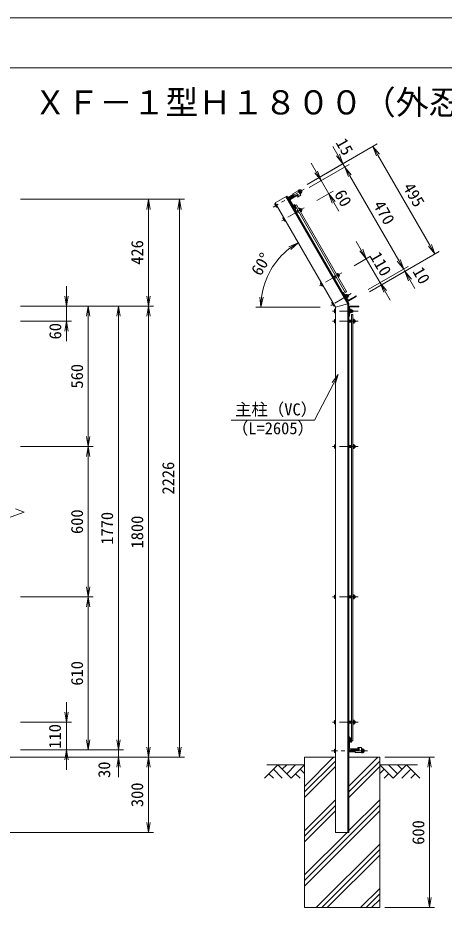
# Model space of a CAD drawing. Units: millimetres, scale not verified. Extents: x -4200 to 4200, y -2970 to 2970.
# Drawn here: x -951 to 750, y -590 to 2970 of the extents above; entities that cross this region are included whole.
import ezdxf
from ezdxf.enums import TextEntityAlignment as Align

# ---------------------------------------------------------------- set-up
doc = ezdxf.new("R2010")
doc.units = ezdxf.units.MM
doc.header["$LTSCALE"] = 15
doc.linetypes.add('CHAIN1', pattern=[8, 5, -1, 1, -1])
doc.layers.add('0-0_D-TTL-TXT', color=7, linetype='Continuous')
for name, color, linetype, lineweight in [('0-3_D-STR1', 1, 'Continuous', 9), ('0-4_D-BMK', 2, 'CHAIN1', 9), ('0-5_D-BGD', 7, 'Continuous', 9), ('0-6_D-STR4', 7, 'Continuous', 9), ('0-7_D-STR-DIM', 7, 'Continuous', 9), ('0-8_0', 7, 'Continuous', 9), ('0-9_D-DCR-HCH', 7, 'Continuous', 9), ('0-A_D-STR3', 3, 'Continuous', 9), ('0-B_D-STR-TXT', 7, 'Continuous', 9), ('0-D_D-TTL', 2, 'Continuous', 9)]:
    doc.layers.add(name, color=color, linetype=linetype, lineweight=lineweight)
doc.styles.add('ＭＳ ゴシック', font='')
doc.styles.get('ＭＳ ゴシック').set_extended_font_data('MS Gothic')

# ---------------------------------------------------------------- blocks, each defined once
blk = doc.blocks.new('_Open')
at = {"layer": '0-8_0'}
blk.add_line((-15, 2.5), (0, 0), dxfattribs=at)
blk.add_lwpolyline([(-15, -2.5), (0, 0), (-15, 0)], dxfattribs=at)

msp = doc.modelspace()

# ---------------------------------------------------------------- linework, layer by layer
at = {"layer": '0-3_D-STR1'}
for p, q in [((365.81, 1828.82), (118.84, 2256.58)), ((164.45, 2265.59), (134.14, 2248.09)), ((164.22, 2261.99), (137.8, 2246.74)), ((164.95, 2264.72), (164.45, 2265.59)), ((315.81, 1815.43), (75.54, 2231.58)), ((132.31, 2241.26), (149.81, 2210.95)), ((136.16, 2240.59), (151.41, 2214.18)), ((150.67, 2211.45), (149.81, 2210.95)), ((150.68, 2223.43), (153.28, 2224.93)), ((150.68, 2223.43), (155.62, 2214.88)), ((153.28, 2224.93), (158.78, 2215.41)), ((155.62, 2214.88), (154.08, 2203.54)), ((158.78, 2215.41), (156.37, 2199.58)), ((154.08, 2203.54), (156.37, 2199.58)), ((345.67, 1873.7), (344.81, 1873.2)), ((362.31, 1842.89), (344.81, 1873.2)), ((363.66, 1846.55), (348.41, 1872.97)), ((399.45, 1858.56), (369.14, 1841.06)), ((396.22, 1860.15), (369.8, 1844.9)), ((398.95, 1859.42), (399.45, 1858.56)), ((315.81, 1815.43), (369.81, 1829.9)), ((365.81, -280.1), (365.81, 1828.82)), ((369.81, -280.1), (369.81, 1829.9)), ((409.81, 1819.9), (374.81, 1819.9)), ((407.81, 1816.9), (377.31, 1816.9)), ((409.81, 1818.9), (409.81, 1819.9)), ((315.81, -280.1), (315.81, 1815.43)), ((369.81, 1814.9), (369.81, 1779.9)), ((372.81, 1812.4), (372.81, 1781.9)), ((370.81, 1779.9), (369.81, 1779.9)), ((379.81, 90.63), (369.81, 103.13)), ((370.81, 89.9), (369.81, 89.9)), ((369.81, 54.9), (369.81, 89.9)), ((372.81, 57.4), (372.81, 87.9)), ((376.81, 79.63), (376.81, 89.51)), ((376.81, 79.63), (379.81, 79.63)), ((379.81, 79.63), (379.81, 90.63)), ((409.81, 49.9), (374.81, 49.9)), ((407.81, 52.9), (377.31, 52.9)), ((409.81, 50.9), (409.81, 49.9)), ((369.81, -280.1), (315.81, -280.1))]:
    msp.add_line(p, q, dxfattribs=at)
for points in [[(369.81, 1829.9), (122.31, 2258.58), (75.54, 2231.58)], [(376.81, 89.51), (369.81, 98.55), (369.81, 103.13)]]:
    msp.add_lwpolyline(points, dxfattribs=at)
for centre, radius, start, end in [((136.64, 2243.76), 5, 120, 210), ((140.05, 2242.84), 4.5, 120, 210), ((163.22, 2263.72), 2, 300, 30), ((149.67, 2213.18), 2, 300, 30), ((346.67, 1871.97), 2, 30, 120), ((397.22, 1858.42), 2, 30, 120), ((366.64, 1845.39), 5, 210, 300), ((367.55, 1848.8), 4.5, 210, 300), ((374.81, 1814.9), 5, 90, 180), ((377.31, 1812.4), 4.5, 90, 180), ((407.81, 1818.9), 2, 270, 0), ((370.81, 1781.9), 2, 270, 0), ((370.81, 87.9), 2, 0, 90), ((374.81, 54.9), 5, 180, 270), ((377.31, 57.4), 4.5, 180, 270), ((407.81, 50.9), 2, 0, 90)]:
    msp.add_arc(centre, radius, start, end, dxfattribs=at)
at = {"layer": '0-4_D-BMK'}
for p, q in [((191.85, 2286.6), (67.8, 2214.99)), ((191.85, 2212.13), (102.65, 2160.63)), ((341.85, 1952.32), (252.65, 1900.82)), ((378.64, 1869.64), (297.65, 1822.88)), ((406.81, 1799.9), (303.81, 1799.9)), ((406.81, 1759.9), (303.81, 1759.9)), ((406.81, 1259.9), (303.81, 1259.9)), ((406.81, 659.9), (303.81, 659.9)), ((406.81, 159.9), (303.81, 159.9)), ((444.04, 45.4), (300.81, 45.4))]:
    msp.add_line(p, q, dxfattribs=at)
at = {"layer": '0-5_D-BGD'}
for p, q in [((42.81, -10.1), (192.81, -10.1)), ((642.81, -10.1), (492.81, -10.1))]:
    msp.add_line(p, q, dxfattribs=at)
at = {"layer": '0-6_D-STR4'}
for p, q in [((192.81, 19.9), (192.81, -580.1)), ((315.81, 19.9), (192.81, 19.9)), ((492.81, 19.9), (369.81, 19.9)), ((492.81, 19.9), (492.81, -580.1)), ((492.81, -580.1), (192.81, -580.1))]:
    msp.add_line(p, q, dxfattribs=at)
at = {"layer": '0-7_D-STR-DIM'}
for p, q in [((203.92, 2305.7), (483.01, 2466.83)), ((325.91, 2422.32), (305.91, 2456.96)), ((485.69, 2422.19), (693.19, 2062.79)), ((203.92, 2305.7), (363.23, 2397.68)), ((239.32, 2355), (219.32, 2389.64)), ((353.41, 2374.69), (345.91, 2387.68)), ((211.42, 2292.7), (370.73, 2384.69)), ((211.42, 2292.7), (370.73, 2384.69)), ((211.42, 2292.7), (276.64, 2330.36)), ((259.32, 2320.36), (289.32, 2268.4)), ((373.41, 2340.05), (393.41, 2305.4)), ((373.41, 2340.05), (568.41, 2002.3)), ((-940.54, 2245.9), (-409.49, 2245.9)), ((-920.54, 2245.9), (-285.8, 2245.9)), ((241.42, 2240.74), (306.64, 2278.4)), ((309.32, 2233.76), (329.32, 2199.12)), ((-429.49, 1859.9), (-429.49, 2205.9)), ((-305.8, 59.9), (-305.8, 2205.9)), ((170.93, 2066.37), (157.12, 2090.29)), ((419.32, 2043.23), (399.32, 2077.87)), ((451.42, 1877.01), (730.51, 2038.15)), ((568.41, 2002.3), (548.41, 2036.94)), ((391.42, 1980.94), (456.64, 2018.59)), ((439.32, 2008.59), (494.32, 1913.33)), ((446.42, 1885.67), (605.73, 1977.65)), ((446.42, 1885.67), (605.73, 1977.65)), ((451.42, 1877.01), (610.73, 1968.99)), ((588.41, 1967.65), (593.41, 1958.99)), ((446.42, 1885.67), (511.64, 1923.33)), ((613.41, 1924.35), (633.41, 1889.71)), ((-757.01, 1859.9), (-757.01, 1899.9)), ((514.32, 1878.69), (534.32, 1844.05)), ((-940.54, 1819.9), (-649.49, 1819.9)), ((-940.54, 1819.9), (-529.49, 1819.9)), ((-940.54, 1819.9), (-409.49, 1819.9)), ((-920.54, 1819.9), (-737.01, 1819.9)), ((-920.54, 1819.9), (-409.49, 1819.9)), ((-757.01, 1819.9), (-757.01, 1759.9)), ((254.79, 1815.43), (-1.57, 1815.43)), ((-940.54, 1759.9), (-737.01, 1759.9)), ((-669.49, 1299.89), (-669.49, 1779.9)), ((-549.49, 1779.9), (-549.49, 89.9)), ((-429.49, 1779.9), (-429.49, 59.9)), ((-757.01, 1719.9), (-757.01, 1679.9)), ((-940.54, 1259.89), (-649.49, 1259.89)), ((-940.54, 1259.89), (-649.49, 1259.89)), ((-669.49, 699.89), (-669.49, 1219.89)), ((-995.78, 972.07), (-925.3, 997.72)), ((-925.3, 997.72), (-960.54, 1010.55)), ((-940.54, 659.89), (-649.49, 659.89)), ((-940.54, 659.89), (-649.49, 659.89)), ((-669.49, 89.9), (-669.49, 619.89)), ((-757.01, 199.9), (-757.01, 239.9)), ((-940.54, 159.9), (-737.01, 159.9)), ((-757.01, 49.9), (-757.01, 159.9)), ((-549.49, 89.9), (-549.49, 129.9)), ((-940.54, 49.9), (-649.49, 49.9)), ((-940.54, 49.9), (-529.49, 49.9)), ((-940.54, 49.9), (-529.49, 49.9)), ((-920.54, 49.9), (-737.01, 49.9)), ((-549.49, 49.9), (-549.49, 19.9)), ((-1292.77, 19.9), (-409.49, 19.9)), ((-1290.54, 19.9), (-529.49, 19.9)), ((-1290.54, 19.9), (-409.49, 19.9)), ((-1270.54, 19.9), (-285.8, 19.9)), ((-757.01, 9.9), (-757.01, -30.1)), ((512.81, 19.9), (711.82, 19.9)), ((-549.49, -20.1), (-549.49, -60.1)), ((-429.49, -20.1), (-429.49, -240.1)), ((691.82, -540.1), (691.82, -20.1)), ((-1395.54, -280.1), (-409.49, -280.1)), ((512.81, -580.1), (711.82, -580.1))]:
    msp.add_line(p, q, dxfattribs=at)
msp.add_arc((315.81, 1815.43), 297.38, 127.71249, 172.28751, dxfattribs=at)
at = {"layer": '0-9_D-DCR-HCH'}
for p, q in [((192.81, -96.24), (308.95, 19.9)), ((192.81, -118.34), (315.81, 4.66)), ((369.81, -96.02), (485.72, 19.9)), ((369.81, -118.12), (492.81, 4.88)), ((86.38, -10.1), (33.17, -63.32)), ((68.65, -27.84), (104.28, -63.32)), ((86.38, -10.1), (139.6, -63.32)), ((104.12, -27.84), (121.86, -10.1)), ((121.86, -45.58), (157.33, -10.1)), ((139.6, -63.32), (192.81, -10.1)), ((175.07, -27.84), (192.81, -45.5)), ((192.81, -140.44), (315.81, -17.44)), ((369.81, -140.21), (492.81, -17.21)), ((546.02, -63.32), (492.81, -10.1)), ((510.55, -27.84), (492.81, -45.5)), ((563.76, -45.58), (528.28, -10.1)), ((599.23, -10.1), (546.02, -63.32)), ((581.59, -27.93), (563.76, -10.1)), ((616.97, -27.84), (581.33, -63.32)), ((599.23, -10.1), (652.44, -63.32)), ((50.91, -45.58), (68.73, -63.32)), ((157.33, -45.58), (175.15, -63.32)), ((528.28, -45.58), (510.46, -63.32)), ((634.71, -45.58), (616.89, -63.32)), ((192.81, -273.02), (315.81, -150.02)), ((192.81, -471.89), (492.81, -171.89)), ((192.81, -295.12), (315.81, -172.12)), ((369.81, -272.8), (492.81, -149.8)), ((192.81, -493.99), (492.81, -193.99)), ((192.81, -317.21), (315.81, -194.21)), ((192.81, -449.8), (362.5, -280.1)), ((239.28, -580.1), (492.81, -326.57)), ((261.37, -580.1), (492.81, -348.67)), ((283.47, -580.1), (492.81, -370.77)), ((416.05, -580.1), (492.81, -503.35)), ((438.15, -580.1), (492.81, -525.45)), ((460.25, -580.1), (492.81, -547.54))]:
    msp.add_line(p, q, dxfattribs=at)
at = {"layer": '0-A_D-STR3'}
for p, q in [((168.08, 2279.81), (146.43, 2267.31)), ((167.89, 2282.13), (171.79, 2284.38)), ((167.96, 2280.01), (174.13, 2269.32)), ((167.96, 2280.01), (174.13, 2269.32)), ((168.08, 2279.81), (178.08, 2262.49)), ((173.81, 2280.87), (169.92, 2278.62)), ((173.59, 2283.26), (179.76, 2272.57)), ((173.59, 2283.26), (179.76, 2272.57)), ((125.56, 2252.95), (147.43, 2265.57)), ((125.93, 2252.3), (147.8, 2264.92)), ((129.18, 2246.67), (151.05, 2259.3)), ((129.56, 2246.02), (151.43, 2258.65)), ((146.43, 2267.31), (151.68, 2258.21)), ((164.45, 2265.59), (151.68, 2258.21)), ((166.7, 2261.69), (162.59, 2259.32)), ((162.59, 2259.32), (165.09, 2254.99)), ((178.08, 2262.49), (165.09, 2254.99)), ((177.86, 2273.85), (173.97, 2271.6)), ((175.99, 2268.1), (179.89, 2270.35)), ((74.83, 2224.82), (79.83, 2216.16)), ((75.93, 2228.91), (76.79, 2229.41)), ((76.79, 2229.41), (84.79, 2215.56)), ((83.93, 2215.06), (84.79, 2215.56)), ((155.47, 2221.14), (160.66, 2224.14)), ((155.47, 2221.14), (355.47, 1874.73)), ((160.66, 2224.14), (360.66, 1877.73)), ((169.91, 2208.13), (173.18, 2210.01)), ((173.18, 2210.01), (174.44, 2209.29)), ((173.18, 2210.01), (174.44, 2209.29)), ((180.69, 2198.46), (174.44, 2209.29)), ((175.56, 2207.34), (178.42, 2208.99)), ((178.42, 2208.99), (180.06, 2208.55)), ((178.42, 2208.99), (182.42, 2202.06)), ((180.06, 2208.55), (182.86, 2203.7)), ((108.18, 2173.05), (109.04, 2173.55)), ((109.04, 2173.55), (117.04, 2159.7)), ((157.81, 2197.09), (166.47, 2202.09)), ((161.81, 2190.16), (170.47, 2195.16)), ((171.79, 2204.88), (175.06, 2206.76)), ((175.54, 2198.38), (178.81, 2200.26)), ((177.42, 2195.13), (180.69, 2197.01)), ((179.56, 2200.41), (182.42, 2202.06)), ((180.69, 2197.01), (180.69, 2198.46)), ((182.42, 2202.06), (182.86, 2203.7)), ((107.08, 2168.96), (112.08, 2160.3)), ((116.18, 2159.2), (117.04, 2159.7)), ((307.81, 1937.28), (316.47, 1942.28)), ((311.81, 1930.35), (320.47, 1935.35)), ((319.91, 1948.32), (323.18, 1950.21)), ((321.79, 1945.07), (325.06, 1946.96)), ((323.18, 1950.21), (324.44, 1949.48)), ((323.18, 1950.21), (324.44, 1949.48)), ((330.69, 1938.66), (324.44, 1949.48)), ((325.54, 1938.57), (328.81, 1940.46)), ((325.56, 1947.53), (328.42, 1949.18)), ((327.42, 1935.32), (330.69, 1937.21)), ((328.42, 1949.18), (330.06, 1948.74)), ((328.42, 1949.18), (332.42, 1942.25)), ((329.56, 1940.6), (332.42, 1942.25)), ((330.06, 1948.74), (332.86, 1943.89)), ((330.69, 1937.21), (330.69, 1938.66)), ((332.42, 1942.25), (332.86, 1943.89)), ((257.08, 1909.15), (262.08, 1900.49)), ((258.18, 1913.25), (259.04, 1913.75)), ((259.04, 1913.75), (267.04, 1899.89)), ((266.18, 1899.39), (267.04, 1899.89)), ((353.65, 1863.88), (358.22, 1866.51)), ((355.47, 1874.73), (360.66, 1877.73)), ((355.53, 1860.63), (360.1, 1863.26)), ((358.22, 1866.51), (359.48, 1865.79)), ((358.22, 1866.51), (359.48, 1865.79)), ((359.28, 1854.13), (363.85, 1856.76)), ((365.73, 1854.96), (359.48, 1865.79)), ((360.6, 1863.84), (365.63, 1866.74)), ((361.16, 1850.88), (365.73, 1853.51)), ((364.6, 1856.91), (369.63, 1859.81)), ((365.63, 1866.74), (367.27, 1866.3)), ((365.63, 1866.74), (369.63, 1859.81)), ((365.73, 1853.51), (365.73, 1854.96)), ((367.27, 1866.3), (370.07, 1861.45)), ((369.63, 1859.81), (370.07, 1861.45)), ((302.08, 1831.21), (307.08, 1822.55)), ((303.18, 1835.3), (304.04, 1835.8)), ((304.04, 1835.8), (312.04, 1821.95)), ((311.18, 1821.45), (312.04, 1821.95)), ((311.81, 1804.9), (311.81, 1794.9)), ((314.81, 1807.9), (315.81, 1807.9)), ((314.81, 1791.9), (315.81, 1791.9)), ((315.81, 1807.9), (315.81, 1791.9)), ((372.81, 1807.4), (378.08, 1807.4)), ((372.81, 1803.65), (378.08, 1803.65)), ((372.81, 1796.14), (378.08, 1796.14)), ((372.81, 1792.39), (378.08, 1792.39)), ((378.08, 1807.4), (378.81, 1806.15)), ((378.08, 1807.4), (378.81, 1806.15)), ((378.08, 1792.39), (378.81, 1793.65)), ((378.81, 1793.65), (378.81, 1806.15)), ((378.81, 1803.9), (384.61, 1803.9)), ((378.81, 1795.9), (384.61, 1795.9)), ((379.81, 1785.9), (379.81, 85.9)), ((379.81, 1785.9), (385.81, 1785.9)), ((384.61, 1803.9), (385.81, 1802.7)), ((384.61, 1803.9), (384.61, 1795.9)), ((384.61, 1795.9), (385.81, 1797.1)), ((385.81, 1802.7), (385.81, 1797.1)), ((385.81, 1785.9), (385.81, 85.9)), ((311.81, 1764.9), (311.81, 1754.9)), ((314.81, 1767.9), (315.81, 1767.9)), ((314.81, 1751.9), (315.81, 1751.9)), ((315.81, 1767.9), (315.81, 1751.9)), ((369.81, 1763.9), (379.81, 1763.9)), ((369.81, 1755.9), (379.81, 1755.9)), ((385.81, 1767.4), (389.58, 1767.4)), ((385.81, 1763.65), (389.58, 1763.65)), ((385.81, 1756.14), (389.58, 1756.14)), ((385.81, 1752.39), (389.58, 1752.39)), ((389.58, 1767.4), (390.31, 1766.15)), ((389.58, 1767.4), (390.31, 1766.15)), ((389.58, 1752.39), (390.31, 1753.65)), ((390.31, 1753.65), (390.31, 1766.15)), ((390.31, 1763.9), (393.61, 1763.9)), ((390.31, 1755.9), (393.61, 1755.9)), ((393.61, 1763.9), (394.81, 1762.7)), ((393.61, 1763.9), (393.61, 1755.9)), ((393.61, 1755.9), (394.81, 1757.1)), ((394.81, 1762.7), (394.81, 1757.1)), ((311.81, 1264.9), (311.81, 1254.9)), ((314.81, 1267.9), (315.81, 1267.9)), ((314.81, 1251.9), (315.81, 1251.9)), ((315.81, 1267.9), (315.81, 1251.9)), ((369.81, 1263.9), (379.81, 1263.9)), ((369.81, 1255.9), (379.81, 1255.9)), ((385.81, 1267.4), (389.58, 1267.4)), ((385.81, 1263.65), (389.58, 1263.65)), ((385.81, 1256.14), (389.58, 1256.14)), ((385.81, 1252.39), (389.58, 1252.39)), ((389.58, 1267.4), (390.31, 1266.15)), ((389.58, 1267.4), (390.31, 1266.15)), ((389.58, 1252.39), (390.31, 1253.65)), ((390.31, 1253.65), (390.31, 1266.15)), ((390.31, 1263.9), (393.61, 1263.9)), ((390.31, 1255.9), (393.61, 1255.9)), ((393.61, 1263.9), (394.81, 1262.7)), ((393.61, 1263.9), (393.61, 1255.9)), ((393.61, 1255.9), (394.81, 1257.1)), ((394.81, 1262.7), (394.81, 1257.1)), ((311.81, 664.9), (311.81, 654.9)), ((314.81, 667.9), (315.81, 667.9)), ((314.81, 651.9), (315.81, 651.9)), ((315.81, 667.9), (315.81, 651.9)), ((369.81, 663.9), (379.81, 663.9)), ((369.81, 655.9), (379.81, 655.9)), ((385.81, 667.4), (389.58, 667.4)), ((385.81, 663.65), (389.58, 663.65)), ((385.81, 656.14), (389.58, 656.14)), ((385.81, 652.39), (389.58, 652.39)), ((389.58, 667.4), (390.31, 666.15)), ((389.58, 667.4), (390.31, 666.15)), ((389.58, 652.39), (390.31, 653.65)), ((390.31, 653.65), (390.31, 666.15)), ((390.31, 663.9), (393.61, 663.9)), ((390.31, 655.9), (393.61, 655.9)), ((393.61, 663.9), (394.81, 662.7)), ((393.61, 663.9), (393.61, 655.9)), ((393.61, 655.9), (394.81, 657.1)), ((394.81, 662.7), (394.81, 657.1)), ((311.81, 164.9), (311.81, 154.9)), ((314.81, 167.9), (315.81, 167.9)), ((314.81, 151.9), (315.81, 151.9)), ((315.81, 167.9), (315.81, 151.9)), ((369.81, 163.9), (379.81, 163.9)), ((369.81, 155.9), (379.81, 155.9)), ((385.81, 167.4), (389.58, 167.4)), ((385.81, 163.65), (389.58, 163.65)), ((385.81, 156.14), (389.58, 156.14)), ((385.81, 152.39), (389.58, 152.39)), ((389.58, 167.4), (390.31, 166.15)), ((389.58, 167.4), (390.31, 166.15)), ((389.58, 152.39), (390.31, 153.65)), ((390.31, 153.65), (390.31, 166.15)), ((390.31, 163.9), (393.61, 163.9)), ((390.31, 155.9), (393.61, 155.9)), ((393.61, 163.9), (394.81, 162.7)), ((393.61, 163.9), (393.61, 155.9)), ((393.61, 155.9), (394.81, 157.1)), ((394.81, 162.7), (394.81, 157.1)), ((379.81, 85.9), (385.81, 85.9)), ((311.81, 50.4), (311.81, 40.4)), ((314.81, 53.4), (315.81, 53.4)), ((314.81, 37.4), (315.81, 37.4)), ((315.81, 53.4), (315.81, 37.4)), ((369.81, 49.4), (395.06, 49.4)), ((369.81, 48.65), (395.06, 48.65)), ((369.81, 42.15), (395.06, 42.15)), ((369.81, 41.4), (395.06, 41.4)), ((409.81, 49.9), (395.06, 49.9)), ((395.06, 39.4), (395.06, 49.9)), ((420.06, 39.4), (395.06, 39.4)), ((420.06, 59.4), (405.06, 59.4)), ((405.06, 54.4), (405.06, 59.4)), ((409.81, 54.4), (405.06, 54.4)), ((420.06, 39.4), (420.06, 59.4)), ((420.06, 39.16), (420.06, 51.51)), ((420.06, 39.16), (420.06, 51.51)), ((421.06, 53.5), (425.56, 53.5)), ((425.56, 49.45), (421.06, 49.45)), ((425.56, 41.35), (421.06, 41.35)), ((421.06, 37.3), (425.56, 37.3)), ((426.56, 39.16), (426.56, 51.51)), ((426.56, 39.16), (426.56, 51.51))]:
    msp.add_line(p, q, dxfattribs=at)
for centre, radius, start, end in [((170.24, 2281.14), 2.54, 157.21089, 262.78911), ((178.61, 2278.96), 8.7, 182.26063, 237.73937), ((171.47, 2281.85), 2.54, 337.21089, 82.78911), ((173.56, 2284.06), 0.5, 219.83916, 292.83194), ((176.27, 2277.61), 6.5, 307.16806, 112.83194), ((169.17, 2273.51), 8.7, 2.26063, 57.73937), ((165.57, 2263.64), 2.25, 300, 120), ((176.32, 2270.62), 2.55, 157.42505, 262.57495), ((177.53, 2271.32), 2.55, 337.42505, 82.57495), ((180.5, 2272.03), 0.5, 127.16806, 193.42019), ((77.43, 2226.32), 3, 120, 210), ((82.43, 2217.66), 3, 210, 300), ((171.74, 2207.02), 3.32, 355.61586, 64.38414), ((109.68, 2170.46), 3, 120, 210), ((166.68, 2197.59), 12.42, 12.4121, 47.5879), ((177.37, 2197.27), 3.32, 355.61585, 64.38416), ((114.68, 2161.8), 3, 210, 300), ((321.74, 1947.21), 3.32, 355.61586, 64.38414), ((316.68, 1937.79), 12.42, 12.4121, 47.5879), ((327.37, 1937.46), 3.32, 355.61585, 64.38416), ((259.68, 1910.65), 3, 120, 210), ((264.68, 1901.99), 3, 210, 300), ((356.79, 1863.52), 3.32, 355.61586, 64.38414), ((351.72, 1854.1), 12.42, 12.4121, 47.5879), ((362.41, 1853.77), 3.32, 355.61585, 64.38416), ((304.68, 1832.71), 3, 120, 210), ((309.68, 1824.05), 3, 210, 300), ((314.81, 1804.9), 3, 90, 180), ((314.81, 1794.9), 3, 180, 270), ((375.34, 1805.53), 3.32, 325.61586, 34.38414), ((366.24, 1799.9), 12.42, 342.4121, 17.5879), ((375.34, 1794.27), 3.32, 325.61585, 34.38416), ((314.81, 1764.9), 3, 90, 180), ((314.81, 1754.9), 3, 180, 270), ((386.84, 1765.53), 3.32, 325.61586, 34.38414), ((377.74, 1759.9), 12.42, 342.4121, 17.5879), ((386.84, 1754.27), 3.32, 325.61585, 34.38416), ((314.81, 1264.9), 3, 90, 180), ((314.81, 1254.9), 3, 180, 270), ((386.84, 1265.53), 3.32, 325.61586, 34.38414), ((377.74, 1259.9), 12.42, 342.4121, 17.5879), ((386.84, 1254.27), 3.32, 325.61585, 34.38416), ((314.81, 664.9), 3, 90, 180), ((314.81, 654.9), 3, 180, 270), ((386.84, 665.53), 3.32, 325.61586, 34.38414), ((377.74, 659.9), 12.42, 342.4121, 17.5879), ((386.84, 654.27), 3.32, 325.61585, 34.38416), ((314.81, 164.9), 3, 90, 180), ((314.81, 154.9), 3, 180, 270), ((386.84, 165.53), 3.32, 325.61586, 34.38414), ((377.74, 159.9), 12.42, 342.4121, 17.5879), ((386.84, 154.27), 3.32, 325.61585, 34.38416), ((314.81, 50.4), 3, 90, 180), ((314.81, 40.4), 3, 180, 270), ((409.81, 52.15), 2.25, 270, 90), ((422.61, 51.47), 2.55, 127.42505, 232.57495), ((428.76, 45.4), 8.7, 152.26063, 207.73937), ((422.6, 39.32), 2.54, 127.21089, 232.78911), ((424.01, 51.47), 2.55, 307.42505, 52.57495), ((417.86, 45.4), 8.7, 332.26063, 27.73937), ((424.02, 39.32), 2.54, 307.21089, 52.78911), ((426.93, 38.45), 0.5, 97.16806, 170.16084), ((426.93, 52.34), 0.5, 196.57981, 262.83194), ((426.06, 45.4), 6.5, 277.16806, 82.83194)]:
    msp.add_arc(centre, radius, start, end, dxfattribs=at)
at = {"layer": '0-B_D-STR-TXT'}
msp.add_lwpolyline([(-99.2, 1364.39), (232.18, 1364.39), (326.68, 1545.7)], dxfattribs=at)
at = {"layer": '0-D_D-TTL', "color": 7}
msp.add_lwpolyline([(-4200.01, -2970.04), (4199.99, -2970.04), (4199.99, 2969.96), (-4200.01, 2969.96)], close=True, dxfattribs=at)
at = {"layer": '0-D_D-TTL'}
msp.add_lwpolyline([(-3900.01, 2769.96), (3899.99, 2769.96), (3899.99, -2770.04), (-3900.01, -2770.04)], close=True, dxfattribs=at)

# ---------------------------------------------------------------- block references
at = {"layer": '0-7_D-STR-DIM', "xscale": 2.666667, "yscale": 2.666667}
for p, rotation in [((465.69, 2456.83), 120), ((345.91, 2387.68), 300), ((259.32, 2320.36), 300), ((353.41, 2374.69), 120), ((353.41, 2374.69), 120), ((-429.49, 2245.9), 90), ((-305.8, 2245.9), 90), ((289.32, 2268.4), 120), ((167.12, 2072.97), 33.85624), ((713.19, 2028.15), 300), ((439.32, 2008.59), 300), ((588.41, 1967.65), 300), ((588.41, 1967.65), 300), ((593.41, 1958.99), 120), ((494.32, 1913.33), 120), ((-757.01, 1819.9), 270), ((-429.49, 1819.9), 270), ((18.43, 1815.43), 266.14376), ((-669.49, 1819.9), 90), ((-549.49, 1819.9), 90), ((-429.49, 1819.9), 90), ((-757.01, 1759.9), 90), ((-669.49, 1259.89), 270), ((-669.49, 1259.89), 90), ((-669.49, 659.89), 270), ((-669.49, 659.89), 90), ((-757.01, 159.9), 270), ((-669.49, 49.9), 270), ((-549.49, 49.9), 270), ((-549.49, 49.9), 270), ((-757.01, 49.9), 90), ((-429.49, 19.9), 270), ((-305.8, 19.9), 270), ((-549.49, 19.9), 90), ((-429.49, 19.9), 90), ((691.82, 19.9), 90), ((-429.49, -280.1), 270), ((691.82, -580.1), 270)]:
    msp.add_blockref('_Open', p, dxfattribs=dict(at, rotation=rotation))
at = {"layer": '0-B_D-STR-TXT', "xscale": 2.666667, "yscale": 2.666667, "rotation": 62.47173}
msp.add_blockref('_Open', (327.6, 1547.47), dxfattribs=at)

# ---------------------------------------------------------------- texts
at = {"layer": '0-0_D-TTL-TXT', "style": 'ＭＳ ゴシック'}
msp.add_text('ＸＦ－１型Ｈ１８００（外忍）', height=96.22, dxfattribs=at).set_placement((-887.14, 2555.77), align=Align.BOTTOM_LEFT)
at = {"layer": '0-7_D-STR-DIM', "style": 'ＭＳ ゴシック'}
for s, rotation, p in [('15', 300, (302.95, 2465.3)), ('60', 300, (297.09, 2259.93)), ('495', 300, (571.36, 2287.3)), ('470', 300, (452.51, 2216.55)), ('426', 90, (-436.24, 1984.92)), ('60°', 60, (30.4, 1929.34)), ('110', 300, (439.05, 2011.57)), ('10', 300, (609.7, 1951.5)), ('60', 90, (-763.03, 1686.9)), ('560', 90, (-676.24, 1491.02)), ('2226', 90, (-312.55, 1068.17)), ('600', 90, (-676.24, 910.64)), ('1770', 90, (-556.24, 868)), ('1800', 90, (-436.24, 853)), ('610', 90, (-676.24, 305.65)), ('110', 90, (-764.25, 54.25)), ('30', 90, (-567.76, -62.53)), ('300', 90, (-436.24, -178.98)), ('600', 90, (685.07, -329.35))]:
    msp.add_text(s, height=48.06, rotation=rotation, dxfattribs=at).set_placement(p, align=Align.BOTTOM_LEFT)
at = {"layer": '0-B_D-STR-TXT', "style": 'ＭＳ ゴシック'}
for s, p in [('主柱（VC）', (-84.58, 1369.36)), ('（L=2605）', (-96.84, 1294.04))]:
    msp.add_text(s, height=48.06, dxfattribs=at).set_placement(p, align=Align.BOTTOM_LEFT)

doc.saveas('drawing.dxf')
